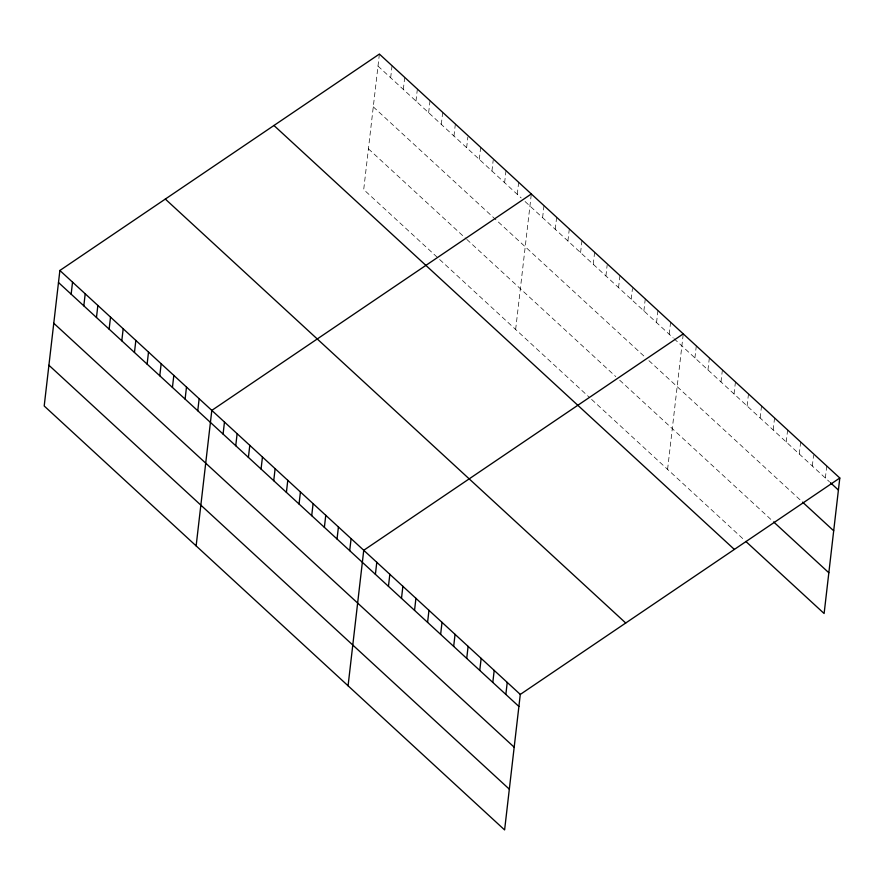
<?xml version="1.0" encoding="UTF-8"?>
<svg xmlns="http://www.w3.org/2000/svg" width="884" height="884" viewBox="0 0 884 884"><rect width="100%" height="100%" fill="white"/><g stroke="black" fill="none" stroke-linecap="round" stroke-linejoin="round"><path stroke-width="0.66" stroke-dasharray="4.42 3.31" d="M379.391 54.068L363.711 189.574L437.735 257.73M390.662 77.759L392.054 65.736M403.325 89.417L404.717 77.394M415.977 101.074L417.37 89.052M428.641 112.732L430.033 100.71M441.304 124.39L442.696 112.367M453.967 136.048L455.359 124.025M466.63 147.716L467.868 137.02M479.294 159.374L480.675 147.341M491.946 171.032L493.184 160.335M504.609 182.69L506.002 170.656M517.273 194.347L518.665 182.314M515.648 329.478L531.328 193.972M542.599 217.663L543.991 205.629M555.251 229.321L556.644 217.287M567.915 240.978L569.307 228.945M580.578 252.636L581.97 240.603M593.241 264.294L594.634 252.26M605.905 275.952L607.142 265.255M618.557 287.609L619.949 275.576M631.22 299.267L632.458 288.571M643.884 310.925L645.276 298.902M656.547 322.583L657.939 310.56M669.21 334.24L670.602 322.218M667.586 469.382L683.266 333.876M694.912 357.909L696.305 345.887M707.962 369.921L709.355 357.898M721.001 381.932L722.394 369.91M734.051 393.944L735.444 381.921M747.091 405.966L748.483 393.933M760.141 417.977L761.533 405.944M773.18 429.989L774.572 417.955M786.23 442L787.622 429.967M799.269 454.011L800.661 441.978M812.319 466.023L813.556 455.326M825.358 478.034L826.75 466.001M377.998 66.101L521.173 197.928M525.063 201.519L673.1 337.832M674.072 338.727L829.38 481.725M373.28 106.853L645.011 357.059M648.911 360.639L801.578 501.217M368.429 148.832L465.824 238.514M466.796 239.409L615.805 376.617M619.706 380.208L772.638 521.03M439.679 259.531L589.661 397.634M591.617 399.424L744.847 540.522"/><path stroke-width="1.33" d="M59.88 270.482L44.2 405.988L504.609 829.932L520.289 694.426L839.8 478.012L379.391 54.068L59.88 270.482L520.289 694.426M71.151 294.173L72.543 282.14M83.814 305.831L85.207 293.797M96.466 317.489L97.859 305.455M109.13 329.146L110.522 317.113M121.793 340.804L123.185 328.771M134.456 352.462L135.849 340.428M147.12 364.12L148.512 352.086M159.772 375.777L161.164 363.744M172.435 387.435L173.828 375.413M185.099 399.093L186.491 387.07M197.762 410.751L199.154 398.728M196.137 545.892L211.817 410.386L531.328 193.972M223.088 434.066L224.47 422.044M235.741 445.724L237.133 433.701M248.404 457.393L249.796 445.359M261.067 469.05L262.46 457.017M273.731 480.708L275.123 468.675M286.394 492.366L287.786 480.332M299.046 504.024L300.438 491.99M311.709 515.681L313.102 503.648M324.373 527.339L325.765 515.306M337.036 538.997L338.428 526.963M349.699 550.655L351.092 538.621M348.075 685.785L363.744 550.279L683.266 333.876M375.402 574.324L376.794 562.29M388.452 586.335L389.844 574.302M401.491 598.346L402.883 586.313M414.541 610.358L415.933 598.324M427.58 622.369L428.972 610.336M440.63 634.38L442.022 622.347M453.669 646.392L455.061 634.358M466.719 658.403L468.111 646.37M479.758 670.415L481.15 658.381M492.808 682.426L494.2 670.404M505.847 694.437L507.239 682.415M839.8 478.012L824.12 613.518L745.853 541.45M830.385 482.653L838.408 490.045M802.584 502.145L833.689 530.787M773.644 521.947L828.838 572.766M273.952 125.484L734.361 549.428M165.319 199.066L625.728 623.01M58.488 282.515L518.897 706.449M53.769 323.257L514.179 747.201M48.918 365.247L509.328 789.18"/></g></svg>
